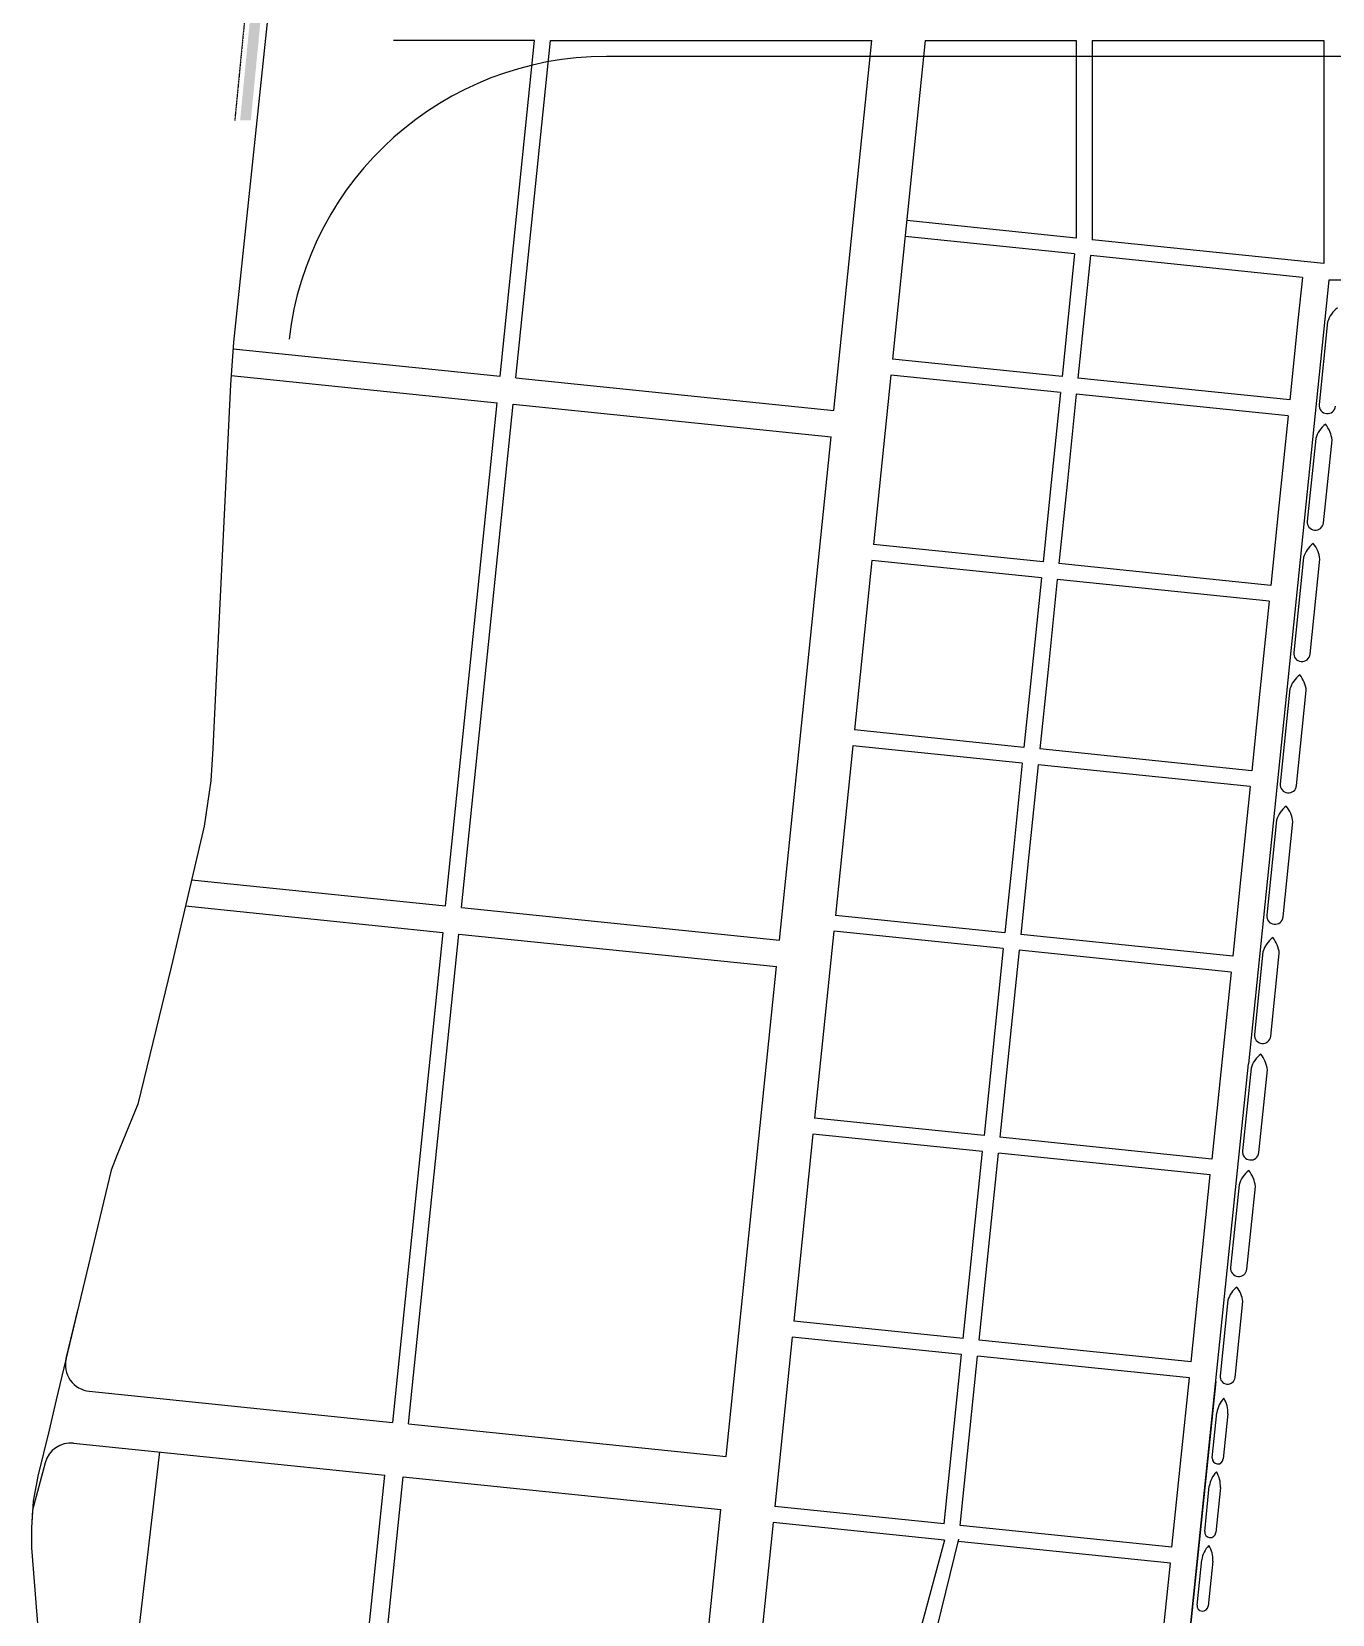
# Model space of a CAD drawing. Header units: millimetres. Extents: x 440090 to 511528, y 3875004 to 3899972.
# Drawn here: x 442739 to 445181, y 3890206 to 3893179 of the extents above; entities that cross this region are included whole.
import ezdxf

# ---------------------------------------------------------------- set-up
doc = ezdxf.new("R2010")
doc.units = ezdxf.units.MM
doc.linetypes.add('DASHDOT2', pattern=[0.5, 0.25, -0.125, 0, -0.125])
for name, color, linetype in [('fa3-岚山老作业区－规划', 7, 'Continuous'), ('fa3-钢厂作业区－规划', 7, 'Continuous'), ('FA3补充-北作业区规划', 7, 'Continuous'), ('港界', 1, 'Continuous'), ('集疏运', 7, 'Continuous')]:
    doc.layers.add(name, color=color, linetype=linetype)

msp = doc.modelspace()

# ---------------------------------------------------------------- hatches: boundary and pattern name
at = {"layer": '集疏运', "linetype": 'Continuous', "ltscale": 5}
msp.add_hatch(color=5, dxfattribs=at).paths.add_polyline_path([(443130.09, 3893012.057), (443150.185, 3893012.057), (443212.408, 3893650.089), (443192.313, 3893650.089)])

# ---------------------------------------------------------------- linework, layer by layer
at = {"layer": 'fa3-岚山老作业区－规划', "color": 1}
msp.add_line((442739.981, 3890401.631), (442738.6, 3890368.5), dxfattribs=at)
msp.add_line((442739.981, 3890401.631), (442738.6, 3890368.5), dxfattribs=at)
at = {"layer": 'fa3-钢厂作业区－规划'}
for p, q in [((443181.574, 3893201.984), (443117.675, 3892595.721)), ((443117.675, 3892595.721), (443112.096, 3892515.741)), ((443112.096, 3892515.741), (443084.247, 3891950.207)), ((443084.247, 3891950.207), (443079.084, 3891832.54)), ((443079.084, 3891832.54), (443075.06, 3891771.66)), ((443075.06, 3891771.66), (443062.386, 3891686.599)), ((443062.386, 3891686.599), (443000.811, 3891421.972)), ((443000.811, 3891421.972), (442937.749, 3891164.181)), ((442937.749, 3891164.181), (442898.253, 3891068.102)), ((442898.253, 3891068.102), (442887.934, 3891040.155)), ((442887.934, 3891040.155), (442784.906, 3890609.272)), ((442784.906, 3890609.272), (442771.433, 3890552.492)), ((442771.433, 3890552.492), (442750.492, 3890465.85)), ((442750.492, 3890465.85), (442741.49, 3890418.891)), ((442741.49, 3890418.891), (442738.6, 3890368.5)), ((442738.6, 3890368.5), (442738.6, 3890331.447)), ((442738.6, 3890331.447), (442778.957, 3889804.838))]:
    msp.add_line(p, q, dxfattribs=at)
at = {"layer": 'FA3补充-北作业区规划'}
for p, q in [((443682.956, 3893162.065), (443417.829, 3893162.065)), ((443618.196, 3892531.536), (443682.956, 3893162.065)), ((443648.039, 3892528.471), (443713.113, 3893162.065)), ((443713.113, 3893162.065), (444316.27, 3893162.065)), ((444244.899, 3892467.169), (444316.27, 3893162.065)), ((444416.796, 3893162.065), (444355.321, 3892563.517)), ((444416.796, 3893162.065), (444700.206, 3893162.065)), ((444700.206, 3893162.065), (444700.206, 3892790.966)), ((444730.206, 3893162.065), (444730.206, 3892787.884)), ((444730.206, 3893162.065), (445165.533, 3893162.065)), ((445165.533, 3893162.065), (445165.533, 3892743.173)), ((443677.296, 3893106.957), (443677.82, 3893112.065)), ((444700.206, 3892790.966), (444382.038, 3892823.644)), ((444697.298, 3892761.106), (444378.972, 3892793.801)), ((445165.533, 3892743.173), (444730.206, 3892787.884)), ((444697.298, 3892761.106), (444673.646, 3892530.823)), ((444727.141, 3892758.041), (444703.489, 3892527.758)), ((445125.048, 3892717.173), (444727.141, 3892758.041)), ((445125.048, 3892717.173), (445116.721, 3892636.105)), ((445174.786, 3892712.065), (445023.624, 3891240.283)), ((445914.786, 3892712.065), (445174.786, 3892712.065)), ((445116.721, 3892636.105), (445101.396, 3892486.89)), ((445172.485, 3892633.573), (445156.519, 3892478.124)), ((443116.79, 3892583.034), (443618.196, 3892531.536)), ((444673.646, 3892530.823), (444355.321, 3892563.517)), ((443113.309, 3892533.129), (443613.087, 3892481.798)), ((443648.039, 3892528.471), (444244.899, 3892467.169)), ((444352.256, 3892533.674), (444319.561, 3892215.348)), ((444670.581, 3892500.98), (444352.256, 3892533.674)), ((445101.396, 3892486.89), (444703.489, 3892527.758)), ((443516.026, 3891536.769), (443613.087, 3892481.798)), ((443545.869, 3891533.704), (443642.93, 3892478.733)), ((443642.93, 3892478.733), (444239.791, 3892417.431)), ((444670.581, 3892500.98), (444653.212, 3892331.869)), ((444700.424, 3892497.915), (444683.055, 3892328.804)), ((445098.331, 3892457.047), (444700.424, 3892497.915)), ((445098.331, 3892457.047), (445080.962, 3892287.936)), ((444142.73, 3891472.402), (444239.791, 3892417.431)), ((445150.007, 3892414.725), (445134.042, 3892259.275)), ((445164.714, 3892256.125), (445180.68, 3892411.574)), ((444653.212, 3892331.869), (444637.887, 3892182.654)), ((444683.055, 3892328.804), (444667.73, 3892179.589)), ((445080.962, 3892287.936), (445065.637, 3892138.721)), ((444637.887, 3892182.654), (444319.561, 3892215.348)), ((444316.496, 3892185.505), (444283.802, 3891867.18)), ((444634.822, 3892152.811), (444316.496, 3892185.505)), ((445127.019, 3892190.902), (445108.704, 3892012.573)), ((445139.376, 3892009.423), (445157.692, 3892187.752)), ((444634.822, 3892152.811), (444617.453, 3891983.701)), ((445065.637, 3892138.721), (444667.73, 3892179.589)), ((444664.665, 3892149.746), (444647.296, 3891980.636)), ((445062.572, 3892108.878), (444664.665, 3892149.746)), ((445062.572, 3892108.878), (445045.203, 3891939.768)), ((444617.453, 3891983.701), (444602.127, 3891834.486)), ((444647.296, 3891980.636), (444631.97, 3891831.421)), ((445101.681, 3891944.2), (445083.366, 3891765.871)), ((445045.203, 3891939.768), (445029.877, 3891790.553)), ((445114.038, 3891762.721), (445132.354, 3891941.05)), ((444602.127, 3891834.486), (444283.802, 3891867.18)), ((444280.737, 3891837.337), (444248.043, 3891519.012)), ((444599.062, 3891804.643), (444280.737, 3891837.337)), ((445029.877, 3891790.553), (444631.97, 3891831.421)), ((444599.062, 3891804.643), (444581.694, 3891635.532)), ((444628.905, 3891801.578), (444611.537, 3891632.467)), ((445026.812, 3891760.71), (444628.905, 3891801.578)), ((445026.812, 3891760.71), (445009.443, 3891591.599)), ((445076.343, 3891697.498), (445058.027, 3891519.169)), ((445088.7, 3891516.018), (445107.016, 3891694.347)), ((444581.694, 3891635.532), (444566.368, 3891486.317)), ((444611.537, 3891632.467), (444596.211, 3891483.252)), ((445009.443, 3891591.599), (444994.118, 3891442.384)), ((443038.925, 3891585.771), (443516.026, 3891536.769)), ((443027.502, 3891536.681), (443510.918, 3891487.031)), ((443545.869, 3891533.704), (444142.73, 3891472.402)), ((444566.368, 3891486.317), (444248.043, 3891519.012)), ((443510.918, 3891487.031), (443416.411, 3890566.871)), ((443446.254, 3890563.806), (443540.761, 3891483.966)), ((443540.761, 3891483.966), (444137.621, 3891422.664)), ((444244.978, 3891489.169), (444208.909, 3891137.986)), ((444563.303, 3891456.474), (444244.978, 3891489.169)), ((444994.118, 3891442.384), (444596.211, 3891483.252)), ((444563.303, 3891456.474), (444527.234, 3891105.292)), ((444593.146, 3891453.409), (444557.077, 3891102.227)), ((444991.053, 3891412.541), (444593.146, 3891453.409)), ((445051.005, 3891450.795), (445035.039, 3891295.346)), ((445065.712, 3891292.196), (445081.678, 3891447.645)), ((444043.114, 3890502.505), (444137.621, 3891422.664)), ((444991.053, 3891412.541), (444954.984, 3891061.359)), ((444900.713, 3890043.576), (445023.624, 3891240.283)), ((445028.528, 3891231.947), (445012.562, 3891076.497)), ((445043.235, 3891073.347), (445059.2, 3891228.796)), ((444527.234, 3891105.292), (444208.909, 3891137.986)), ((444205.844, 3891108.143), (444169.775, 3890756.961)), ((444524.169, 3891075.449), (444205.844, 3891108.143)), ((444954.984, 3891061.359), (444557.077, 3891102.227)), ((444488.1, 3890724.267), (444524.169, 3891075.449)), ((444517.943, 3890721.202), (444554.012, 3891072.384)), ((444951.919, 3891031.516), (444554.012, 3891072.384)), ((444915.85, 3890680.334), (444951.919, 3891031.516)), ((445006.05, 3891013.098), (444990.085, 3890857.649)), ((445020.757, 3890854.498), (445036.723, 3891009.948)), ((444985.123, 3890796.51), (444970.514, 3890654.274)), ((444998.579, 3890651.391), (445013.188, 3890793.627)), ((442803.343, 3890686.725), (442825.682, 3890780.226)), ((444488.1, 3890724.267), (444169.775, 3890756.961)), ((444166.71, 3890727.118), (444134.015, 3890408.793)), ((444485.035, 3890694.424), (444166.71, 3890727.118)), ((444915.85, 3890680.334), (444517.943, 3890721.202)), ((444452.341, 3890376.099), (444485.035, 3890694.424)), ((444482.184, 3890373.033), (444514.878, 3890691.359)), ((444912.785, 3890650.491), (444514.878, 3890691.359)), ((444897.459, 3890501.276), (444912.785, 3890650.491)), ((444962.322, 3890643.42), (444900.713, 3890043.576)), ((442846.866, 3890625.368), (443416.411, 3890566.871)), ((444955.714, 3890500.215), (444964.426, 3890585.036)), ((444985.151, 3890582.907), (444976.439, 3890498.086)), ((443446.254, 3890563.806), (444043.114, 3890502.505)), ((442817.288, 3890527.88), (443401.784, 3890467.848)), ((442763.874, 3890491.049), (442739.981, 3890401.631)), ((444880.091, 3890332.166), (444897.459, 3890501.276)), ((443292.246, 3889401.338), (443401.784, 3890467.848)), ((443326.86, 3889401.336), (443436.037, 3890464.33)), ((443436.037, 3890464.33), (444032.897, 3890403.028)), ((444941.513, 3890361.942), (444950.224, 3890446.763)), ((444970.949, 3890444.635), (444962.238, 3890359.814)), ((443930.013, 3889401.299), (444032.897, 3890403.028)), ((444452.341, 3890376.099), (444134.015, 3890408.793)), ((444130.95, 3890378.95), (444024.91, 3889346.498)), ((444452.702, 3890345.904), (444130.95, 3890378.95)), ((444880.091, 3890332.166), (444482.184, 3890373.033)), ((444452.702, 3890345.904), (444174.194, 3889306.497)), ((444430.775, 3890148.16), (444479.833, 3890347.301)), ((444877.026, 3890302.323), (444478.827, 3890343.22)), ((444849.727, 3890036.532), (444877.026, 3890302.323)), ((444927.311, 3890223.67), (444936.023, 3890308.491)), ((444956.748, 3890306.362), (444948.036, 3890221.541))]:
    msp.add_line(p, q, dxfattribs=at)
at = {"layer": 'FA3补充-北作业区规划', "color": 5}
msp.add_line((449967.514, 3893132.065), (443817.89, 3893132.065), dxfattribs=at)
at = {"layer": 'FA3补充-北作业区规划', "linetype": 'Continuous'}
msp.add_line((442978.781, 3890511.293), (442922.427, 3890026.832), dxfattribs=at)
at = {"layer": 'FA3补充-北作业区规划', "color": 5}
msp.add_arc((443817.89, 3892532.065), 600, 90, 173.364967, dxfattribs=at)
at = {"layer": 'FA3补充-北作业区规划'}
for centre, radius, start, end in [((445224.52, 3892617.447), 54.477, 128.356877, 162.781652), ((445171.855, 3892476.549), 15.417, 174.135882, 354.135882), ((445202.043, 3892398.599), 54.477, 128.356877, 162.781652), ((445126.453, 3892406.362), 54.477, 5.490111, 39.914888), ((445149.378, 3892257.7), 15.417, 174.135882, 354.135882), ((445179.055, 3892174.776), 54.477, 128.356877, 162.781652), ((445103.465, 3892182.54), 54.477, 5.490111, 39.914888), ((445124.04, 3892010.998), 15.417, 174.135882, 354.135882), ((445153.717, 3891928.074), 54.477, 128.356877, 162.781652), ((445078.127, 3891935.838), 54.477, 5.490111, 39.914888), ((445098.702, 3891764.296), 15.417, 174.135882, 354.135882), ((445128.378, 3891681.372), 54.477, 128.356877, 162.781652), ((445052.789, 3891689.135), 54.477, 5.490111, 39.914888), ((445073.364, 3891517.594), 15.417, 174.135882, 354.135882), ((445103.04, 3891434.67), 54.477, 128.356877, 162.781652), ((445027.451, 3891442.433), 54.477, 5.490111, 39.914888), ((445050.376, 3891293.771), 15.417, 174.135882, 354.135882), ((445080.563, 3891215.821), 54.477, 128.356877, 162.781652), ((445004.973, 3891223.584), 54.477, 5.490111, 39.914888), ((445027.898, 3891074.922), 15.417, 174.135882, 354.135882), ((445058.086, 3890996.972), 54.477, 128.356877, 162.781652), ((444982.496, 3891004.736), 54.477, 5.490111, 39.914888), ((445005.421, 3890856.074), 15.417, 174.135882, 354.135882), ((445032.735, 3890781.754), 49.846, 128.356877, 162.781652), ((444963.57, 3890788.858), 49.846, 5.490111, 39.914888), ((442851.974, 3890675.106), 50, 166.563115, 264.135882), ((444984.547, 3890652.832), 14.107, 174.135882, 354.135882), ((445011.855, 3890578.633), 47.859, 135.564561, 172.311719), ((444937.411, 3890586.279), 47.859, 355.960045, 32.707205), ((442812.179, 3890478.141), 50, 84.135882, 165.039624), ((444966.077, 3890499.151), 10.417, 174.135882, 354.135882), ((444997.653, 3890440.36), 47.859, 135.564561, 172.311719), ((444923.209, 3890448.006), 47.859, 355.960045, 32.707205), ((444951.875, 3890360.878), 10.417, 174.135882, 354.135882), ((444983.451, 3890302.088), 47.859, 135.564561, 172.311719), ((444909.008, 3890309.734), 47.859, 355.960045, 32.707205), ((444937.674, 3890222.606), 10.417, 174.135882, 354.135882)]:
    msp.add_arc(centre, radius, start, end, dxfattribs=at)
at = {"layer": '港界', "color": 240, "linetype": 'DASHDOT2', "ltscale": 3, "true_color": 0xf50a22}
msp.add_line((443186.777, 3893696.355), (443120.042, 3893012.057), dxfattribs=at)
msp.add_line((443186.777, 3893696.355), (443120.042, 3893012.057), dxfattribs=at)

doc.saveas('drawing.dxf')
